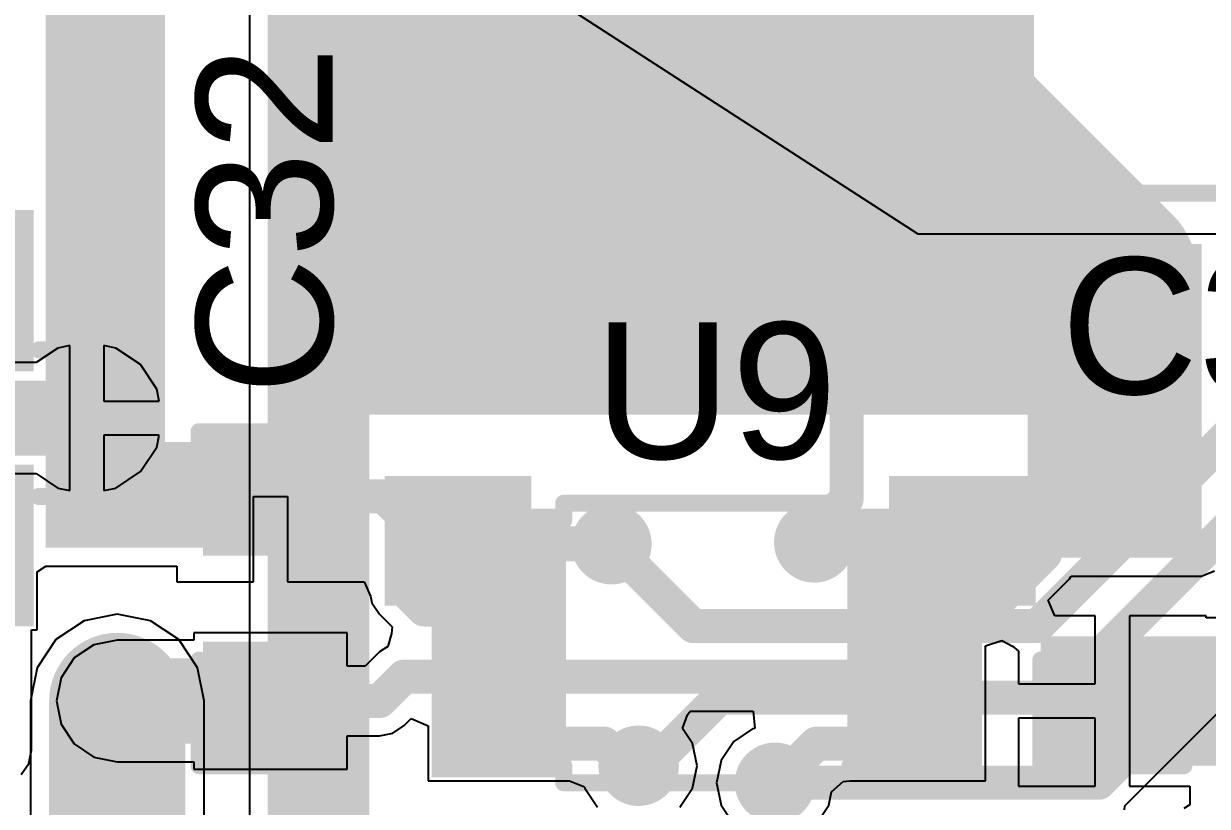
# Model space of a CAD drawing. Header units: millimetres. Extents: x -0.26 to 4.68, y -0.29 to 2.93.
# Drawn here: x 0.9864 to 1.3337, y 2.04 to 2.2696 of the extents above; entities that cross this region are included whole.
import ezdxf

# ---------------------------------------------------------------- set-up
doc = ezdxf.new("R2010")
doc.units = ezdxf.units.MM
doc.header["$MEASUREMENT"] = 0
for name, color, linetype in [('BottomLayer', 5, 'Continuous'), ('BottomPaste', 16, 'Continuous'), ('BottomSolder', 6, 'Continuous'), ('TopLayer', 1, 'Continuous'), ('TopOverlay', 2, 'Continuous'), ('TopPaste', 8, 'Continuous'), ('TopSolder', 216, 'Continuous'), ('ViaHoleLayer', 16, 'Continuous')]:
    doc.layers.add(name, color=color, linetype=linetype)
doc.styles.add('Arial', font='', dxfattribs={"height": 0.2})
doc.styles.get('Arial').set_extended_font_data('Arial')

# ---------------------------------------------------------------- blocks, each defined once
blk = doc.blocks.new('VSSOP_8_2_2_3_0_5__24')
at = {"layer": 'TopLayer'}
for points in [[(-0.04527555, 0.0354331), (-0.04527555, 0.0236221), (-0.07677165, 0.0236221), (-0.07677165, 0.0354331)], [(0.07677165, 0.0354331), (0.07677165, 0.0236221), (0.04527555, 0.0236221), (0.04527555, 0.0354331)], [(-0.04527555, 0.0157481), (-0.04527555, 0.003937099999999997), (-0.07677165, 0.003937100000000003), (-0.07677165, 0.0157481)], [(0.07677165, 0.0157481), (0.07677165, 0.003937099999999997), (0.04527555, 0.003937100000000003), (0.04527555, 0.0157481)], [(-0.04527555, -0.003937000000000003), (-0.04527555, -0.015748), (-0.07677165, -0.015748), (-0.07677165, -0.003936999999999997)], [(0.07677165, -0.003937000000000003), (0.07677165, -0.015748), (0.04527555, -0.015748), (0.04527555, -0.003936999999999997)], [(-0.04527555, -0.023622), (-0.04527555, -0.035433), (-0.07677165, -0.035433), (-0.07677165, -0.023622)], [(0.07677165, -0.023622), (0.07677165, -0.035433), (0.04527555, -0.035433), (0.04527555, -0.023622)]]:
    blk.add_hatch(color=1, dxfattribs=at).paths.add_polyline_path(points)
at = {"layer": 'TopPaste'}
for points in [[(-0.04527555, 0.0354331), (-0.04527555, 0.0236221), (-0.07677165, 0.0236221), (-0.07677165, 0.0354331)], [(0.07677165, 0.0354331), (0.07677165, 0.0236221), (0.04527555, 0.0236221), (0.04527555, 0.0354331)], [(-0.04527555, 0.0157481), (-0.04527555, 0.003937099999999997), (-0.07677165, 0.003937100000000003), (-0.07677165, 0.0157481)], [(0.07677165, 0.0157481), (0.07677165, 0.003937099999999997), (0.04527555, 0.003937100000000003), (0.04527555, 0.0157481)], [(-0.04527555, -0.003937000000000003), (-0.04527555, -0.015748), (-0.07677165, -0.015748), (-0.07677165, -0.003936999999999997)], [(0.07677165, -0.003937000000000003), (0.07677165, -0.015748), (0.04527555, -0.015748), (0.04527555, -0.003936999999999997)], [(-0.04527555, -0.023622), (-0.04527555, -0.035433), (-0.07677165, -0.035433), (-0.07677165, -0.023622)], [(0.07677165, -0.023622), (0.07677165, -0.035433), (0.04527555, -0.035433), (0.04527555, -0.023622)]]:
    blk.add_hatch(color=8, dxfattribs=at).paths.add_polyline_path(points)
at = {"layer": 'TopSolder'}
for points in [[(-0.04127555, 0.0394331), (-0.04127555, 0.0196221), (-0.08077165, 0.0196221), (-0.08077165, 0.0394331)], [(0.08077165, 0.0394331), (0.08077165, 0.0196221), (0.04127555, 0.0196221), (0.04127555, 0.0394331)], [(-0.04127555, 0.0197481), (-0.04127555, -6.290000000000291e-05), (-0.08077165, -6.289999999999708e-05), (-0.08077165, 0.0197481)], [(0.08077165, 0.0197481), (0.08077165, -6.290000000000291e-05), (0.04127555, -6.289999999999708e-05), (0.04127555, 0.0197481)], [(-0.04127555, 6.299999999999709e-05), (-0.04127555, -0.019748), (-0.08077165, -0.019748), (-0.08077165, 6.300000000000291e-05)], [(0.08077165, 6.299999999999709e-05), (0.08077165, -0.019748), (0.04127555, -0.019748), (0.04127555, 6.300000000000291e-05)], [(-0.04127555, -0.019622), (-0.04127555, -0.039433), (-0.08077165, -0.039433), (-0.08077165, -0.019622)], [(0.08077165, -0.019622), (0.08077165, -0.039433), (0.04127555, -0.039433), (0.04127555, -0.019622)]]:
    blk.add_hatch(color=216, dxfattribs=at).paths.add_polyline_path(points)
at = {"layer": 'TopOverlay', "const_width": 0.005}
for points in [[(-0.042, 0.036), (-0.042, 0.041)], [(-0.042, 0.041), (0.042, 0.041)], [(0.042, 0.036), (0.042, 0.041)], [(-0.088, 0.025), (-0.088, 0.035)], [(-0.088, 0.035), (-0.083, 0.03)], [(-0.088, 0.025), (-0.083, 0.03)], [(-0.042, -0.0409999), (-0.042, -0.0359999)], [(0.042, -0.0409999), (0.042, -0.0359999)], [(-0.042, -0.0409999), (0.042, -0.0409999)]]:
    blk.add_lwpolyline(points, dxfattribs=at)
at = {"layer": 'TopOverlay', "const_width": 0.0025}
for points in [[(-0.04325, 0.041, 1), (-0.04075, 0.041, 1)], [(-0.04325, 0.041, 1), (-0.04075, 0.041, 1)], [(0.04075, 0.041, 1), (0.04325, 0.041, 1)], [(0.04075, 0.041, 1), (0.04325, 0.041, 1)], [(-0.04325, 0.036, 1), (-0.04075, 0.036, 1)], [(0.04075, 0.036, 1), (0.04325, 0.036, 1)], [(-0.08925, 0.035, 1), (-0.08675, 0.035, 1)], [(-0.08925, 0.035, 1), (-0.08675, 0.035, 1)], [(-0.08425, 0.03, 1), (-0.08175, 0.03, 1)], [(-0.08425, 0.03, 1), (-0.08175, 0.03, 1)], [(-0.08925, 0.025, 1), (-0.08675, 0.025, 1)], [(-0.08925, 0.025, 1), (-0.08675, 0.025, 1)], [(-0.04325, -0.0359999, 1), (-0.04075, -0.0359999, 1)], [(0.04075, -0.0359999, 1), (0.04325, -0.0359999, 1)], [(-0.04325, -0.0409999, 1), (-0.04075, -0.0409999, 1)], [(-0.04325, -0.0409999, 1), (-0.04075, -0.0409999, 1)], [(0.04075, -0.0409999, 1), (0.04325, -0.0409999, 1)], [(0.04075, -0.0409999, 1), (0.04325, -0.0409999, 1)]]:
    blk.add_lwpolyline(points, format="xyb", close=True, dxfattribs=at)
blk = doc.blocks.new('R___0603_B_44')
at = {"layer": 'BottomLayer'}
for points in [[(-0.045, -0.0175), (-0.045, 0.0175), (-0.015, 0.0175), (-0.015, -0.0175)], [(0.015, -0.0175), (0.015, 0.0175), (0.045, 0.0175), (0.045, -0.0175)]]:
    blk.add_hatch(color=5, dxfattribs=at).paths.add_polyline_path(points)
at = {"layer": 'BottomPaste'}
for points in [[(-0.045, -0.0175), (-0.045, 0.0175), (-0.015, 0.0175), (-0.015, -0.0175)], [(0.015, -0.0175), (0.015, 0.0175), (0.045, 0.0175), (0.045, -0.0175)]]:
    blk.add_hatch(color=16, dxfattribs=at).paths.add_polyline_path(points)
at = {"layer": 'BottomSolder'}
for points in [[(-0.049, -0.0215), (-0.049, 0.0215), (-0.011, 0.0215), (-0.011, -0.0215)], [(0.011, -0.0215), (0.011, 0.0215), (0.049, 0.0215), (0.049, -0.0215)]]:
    blk.add_hatch(color=6, dxfattribs=at).paths.add_polyline_path(points)
blk = doc.blocks.new('R___0603_B_45')
at = {"layer": 'BottomLayer'}
for points in [[(-0.045, -0.0175), (-0.045, 0.0175), (-0.015, 0.0175), (-0.015, -0.0175)], [(0.015, -0.0175), (0.015, 0.0175), (0.045, 0.0175), (0.045, -0.0175)]]:
    blk.add_hatch(color=5, dxfattribs=at).paths.add_polyline_path(points)
at = {"layer": 'BottomPaste'}
for points in [[(-0.045, -0.0175), (-0.045, 0.0175), (-0.015, 0.0175), (-0.015, -0.0175)], [(0.015, -0.0175), (0.015, 0.0175), (0.045, 0.0175), (0.045, -0.0175)]]:
    blk.add_hatch(color=16, dxfattribs=at).paths.add_polyline_path(points)
at = {"layer": 'BottomSolder'}
for points in [[(-0.049, -0.0215), (-0.049, 0.0215), (-0.011, 0.0215), (-0.011, -0.0215)], [(0.011, -0.0215), (0.011, 0.0215), (0.049, 0.0215), (0.049, -0.0215)]]:
    blk.add_hatch(color=6, dxfattribs=at).paths.add_polyline_path(points)
blk = doc.blocks.new('SSL0804T_220M_N_100')
at = {"layer": 'TopOverlay', "const_width": 0.005}
for points in [[(0.0650001, 0.1850394), (-0.065, 0.1850394)], [(0.2468363, 0.0674674), (0.0650001, 0.1850394)]]:
    blk.add_lwpolyline(points, dxfattribs=at)
at = {"layer": 'TopOverlay', "const_width": 0.0025}
blk.add_lwpolyline([(0.0637501, 0.1850394, 1), (0.0662501, 0.1850394, 1)], format="xyb", close=True, dxfattribs=at)
blk.add_lwpolyline([(0.0637501, 0.1850394, 1), (0.0662501, 0.1850394, 1)], format="xyb", close=True, dxfattribs=at)
blk = doc.blocks.new('SOT_323_5_135')
at = {"layer": 'TopLayer'}
for points in [[(-0.05708665, 0.03248035), (-0.01771655, 0.03248035), (-0.01771655, 0.01870085), (-0.05708665, 0.01870085)], [(0.01771655, 0.03248035), (0.05708665, 0.03248035), (0.05708665, 0.01870085), (0.01771655, 0.01870085)], [(-0.05708665, 0.00688975), (-0.01771655, 0.00688975), (-0.01771655, -0.00688975), (-0.05708665, -0.00688975)], [(-0.05708665, -0.01870075), (-0.01771655, -0.01870075), (-0.01771655, -0.03248025), (-0.05708665, -0.03248025)], [(0.01771655, -0.01870075), (0.05708665, -0.01870075), (0.05708665, -0.03248025), (0.01771655, -0.03248025)]]:
    blk.add_hatch(color=1, dxfattribs=at).paths.add_polyline_path(points)
at = {"layer": 'TopPaste'}
for points in [[(-0.05708665, 0.03248035), (-0.01771655, 0.03248035), (-0.01771655, 0.01870085), (-0.05708665, 0.01870085)], [(0.01771655, 0.03248035), (0.05708665, 0.03248035), (0.05708665, 0.01870085), (0.01771655, 0.01870085)], [(-0.05708665, 0.00688975), (-0.01771655, 0.00688975), (-0.01771655, -0.00688975), (-0.05708665, -0.00688975)], [(-0.05708665, -0.01870075), (-0.01771655, -0.01870075), (-0.01771655, -0.03248025), (-0.05708665, -0.03248025)], [(0.01771655, -0.01870075), (0.05708665, -0.01870075), (0.05708665, -0.03248025), (0.01771655, -0.03248025)]]:
    blk.add_hatch(color=8, dxfattribs=at).paths.add_polyline_path(points)
at = {"layer": 'TopSolder'}
for points in [[(-0.06108665, 0.03648035), (-0.01371655, 0.03648035), (-0.01371655, 0.01470085), (-0.06108665, 0.01470085)], [(0.01371655, 0.03648035), (0.06108665, 0.03648035), (0.06108665, 0.01470085), (0.01371655, 0.01470085)], [(-0.06108665, 0.01088975), (-0.01371655, 0.01088975), (-0.01371655, -0.01088975), (-0.06108665, -0.01088975)], [(-0.06108665, -0.01470075), (-0.01371655, -0.01470075), (-0.01371655, -0.03648025), (-0.06108665, -0.03648025)], [(0.01371655, -0.01470075), (0.06108665, -0.01470075), (0.06108665, -0.03648025), (0.01371655, -0.03648025)]]:
    blk.add_hatch(color=216, dxfattribs=at).paths.add_polyline_path(points)
at = {"layer": 'TopOverlay', "const_width": 0.005}
for points in [[(-0.023, 0.044), (-0.023, 0.038)], [(-0.023, 0.044), (0.02, 0.044)], [(0.02, 0.044), (0.02, 0.038)], [(-0.068, 0.031), (-0.063, 0.026)], [(-0.068, 0.031), (-0.068, 0.021)], [(-0.063, 0.026), (-0.068, 0.021)], [(-0.023, -0.0379999), (-0.023, -0.0439999)], [(0.02, -0.0379999), (0.02, -0.0439999)], [(-0.023, -0.0439999), (0.02, -0.0439999)]]:
    blk.add_lwpolyline(points, dxfattribs=at)
at = {"layer": 'TopOverlay', "const_width": 0.0025}
for points in [[(-0.02425, 0.044, 1), (-0.02175, 0.044, 1)], [(-0.02425, 0.044, 1), (-0.02175, 0.044, 1)], [(0.01875, 0.044, 1), (0.02125, 0.044, 1)], [(0.01875, 0.044, 1), (0.02125, 0.044, 1)], [(-0.02425, 0.038, 1), (-0.02175, 0.038, 1)], [(0.01875, 0.038, 1), (0.02125, 0.038, 1)], [(-0.06925, 0.031, 1), (-0.06675, 0.031, 1)], [(-0.06925, 0.031, 1), (-0.06675, 0.031, 1)], [(-0.06425, 0.026, 1), (-0.06175, 0.026, 1)], [(-0.06425, 0.026, 1), (-0.06175, 0.026, 1)], [(-0.06925, 0.021, 1), (-0.06675, 0.021, 1)], [(-0.06925, 0.021, 1), (-0.06675, 0.021, 1)], [(-0.02425, -0.0379999, 1), (-0.02175, -0.0379999, 1)], [(0.01875, -0.0379999, 1), (0.02125, -0.0379999, 1)], [(-0.02425, -0.0439999, 1), (-0.02175, -0.0439999, 1)], [(-0.02425, -0.0439999, 1), (-0.02175, -0.0439999, 1)], [(0.01875, -0.0439999, 1), (0.02125, -0.0439999, 1)], [(0.01875, -0.0439999, 1), (0.02125, -0.0439999, 1)]]:
    blk.add_lwpolyline(points, format="xyb", close=True, dxfattribs=at)
blk = doc.blocks.new('C___0603_168')
at = {"layer": 'TopLayer'}
for points in [[(-0.015, 0.0175), (-0.015, -0.0175), (-0.045, -0.0175), (-0.045, 0.0175)], [(0.045, 0.0175), (0.045, -0.0175), (0.015, -0.0175), (0.015, 0.0175)]]:
    blk.add_hatch(color=1, dxfattribs=at).paths.add_polyline_path(points)
at = {"layer": 'TopPaste'}
for points in [[(-0.015, 0.0175), (-0.015, -0.0175), (-0.045, -0.0175), (-0.045, 0.0175)], [(0.045, 0.0175), (0.045, -0.0175), (0.015, -0.0175), (0.015, 0.0175)]]:
    blk.add_hatch(color=8, dxfattribs=at).paths.add_polyline_path(points)
at = {"layer": 'TopSolder'}
for points in [[(-0.0126378, 0.0198622), (-0.0126378, -0.0198622), (-0.0473622, -0.0198622), (-0.0473622, 0.0198622)], [(0.0473622, 0.0198622), (0.0473622, -0.0198622), (0.0126378, -0.0198622), (0.0126378, 0.0198622)]]:
    blk.add_hatch(color=216, dxfattribs=at).paths.add_polyline_path(points)
at = {"layer": 'TopOverlay', "const_width": 0.005}
for points in [[(-0.049, -0.021), (-0.049, 0.021)], [(-0.018, 0.021), (-0.049, 0.021)], [(0.049, 0.021), (0.018, 0.021)], [(0.049, -0.021), (0.049, 0.021)], [(-0.018, -0.021), (-0.049, -0.021)], [(0.049, -0.021), (0.018, -0.021)]]:
    blk.add_lwpolyline(points, dxfattribs=at)
at = {"layer": 'TopOverlay', "const_width": 0.0025}
for points in [[(-0.05025, 0.021, 1), (-0.04775, 0.021, 1)], [(-0.05025, 0.021, 1), (-0.04775, 0.021, 1)], [(-0.01925, 0.021, 1), (-0.01675, 0.021, 1)], [(0.01675, 0.021, 1), (0.01925, 0.021, 1)], [(0.04775, 0.021, 1), (0.05025, 0.021, 1)], [(0.04775, 0.021, 1), (0.05025, 0.021, 1)], [(-0.05025, -0.021, 1), (-0.04775, -0.021, 1)], [(-0.05025, -0.021, 1), (-0.04775, -0.021, 1)], [(-0.01925, -0.021, 1), (-0.01675, -0.021, 1)], [(0.01675, -0.021, 1), (0.01925, -0.021, 1)], [(0.04775, -0.021, 1), (0.05025, -0.021, 1)], [(0.04775, -0.021, 1), (0.05025, -0.021, 1)]]:
    blk.add_lwpolyline(points, format="xyb", close=True, dxfattribs=at)
blk = doc.blocks.new('C___0603_169')
at = {"layer": 'TopLayer'}
for points in [[(-0.015, 0.0175), (-0.015, -0.0175), (-0.045, -0.0175), (-0.045, 0.0175)], [(0.045, 0.0175), (0.045, -0.0175), (0.015, -0.0175), (0.015, 0.0175)]]:
    blk.add_hatch(color=1, dxfattribs=at).paths.add_polyline_path(points)
at = {"layer": 'TopPaste'}
for points in [[(-0.015, 0.0175), (-0.015, -0.0175), (-0.045, -0.0175), (-0.045, 0.0175)], [(0.045, 0.0175), (0.045, -0.0175), (0.015, -0.0175), (0.015, 0.0175)]]:
    blk.add_hatch(color=8, dxfattribs=at).paths.add_polyline_path(points)
at = {"layer": 'TopSolder'}
for points in [[(-0.0126378, 0.0198622), (-0.0126378, -0.0198622), (-0.0473622, -0.0198622), (-0.0473622, 0.0198622)], [(0.0473622, 0.0198622), (0.0473622, -0.0198622), (0.0126378, -0.0198622), (0.0126378, 0.0198622)]]:
    blk.add_hatch(color=216, dxfattribs=at).paths.add_polyline_path(points)
at = {"layer": 'TopOverlay', "const_width": 0.005}
for points in [[(-0.049, 0.021), (-0.049, -0.021)], [(-0.049, 0.021), (-0.018, 0.021)], [(0.018, 0.021), (0.049, 0.021)], [(0.049, 0.021), (0.049, -0.021)], [(-0.049, -0.021), (-0.018, -0.021)], [(0.018, -0.021), (0.049, -0.021)]]:
    blk.add_lwpolyline(points, dxfattribs=at)
at = {"layer": 'TopOverlay', "const_width": 0.0025}
for points in [[(-0.05025, 0.021, 1), (-0.04775, 0.021, 1)], [(-0.05025, 0.021, 1), (-0.04775, 0.021, 1)], [(-0.01925, 0.021, 1), (-0.01675, 0.021, 1)], [(0.01675, 0.021, 1), (0.01925, 0.021, 1)], [(0.04775, 0.021, 1), (0.05025, 0.021, 1)], [(0.04775, 0.021, 1), (0.05025, 0.021, 1)], [(-0.05025, -0.021, 1), (-0.04775, -0.021, 1)], [(-0.05025, -0.021, 1), (-0.04775, -0.021, 1)], [(-0.01925, -0.021, 1), (-0.01675, -0.021, 1)], [(0.01675, -0.021, 1), (0.01925, -0.021, 1)], [(0.04775, -0.021, 1), (0.05025, -0.021, 1)], [(0.04775, -0.021, 1), (0.05025, -0.021, 1)]]:
    blk.add_lwpolyline(points, format="xyb", close=True, dxfattribs=at)

msp = doc.modelspace()

# ---------------------------------------------------------------- hatches: boundary and pattern name
at = {"layer": 'BottomLayer'}
for points in [[(1.058, 2.008), (1.0878226, 2.008), (1.0878226, 2.6339486), (1.058, 2.6339486)], [(1.0628226, 2.1669486), (1.1438226, 2.1669486), (1.1438226, 2.6339486), (1.0628226, 2.6339486)], [(1.0628226, 2.1549486), (1.2828226, 2.1549486), (1.2828226, 2.362), (1.0628226, 2.362)]]:
    msp.add_hatch(color=5, dxfattribs=at).paths.add_polyline_path(points)
h = msp.add_hatch(color=5, dxfattribs=at)
edge = h.paths.add_edge_path()
edge.add_arc((1.2628226, 2.2389486), 0.011811, 0, 360)
h = msp.add_hatch(color=5, dxfattribs=at)
edge = h.paths.add_edge_path()
edge.add_arc((1.0728226, 2.1979486), 0.011811, 0, 360)
h = msp.add_hatch(color=5, dxfattribs=at)
edge = h.paths.add_edge_path()
edge.add_arc((1.1466226, 2.1979486), 0.011811, 0, 360)
h = msp.add_hatch(color=5, dxfattribs=at)
edge = h.paths.add_edge_path()
edge.add_arc((1.1712226, 2.1979486), 0.011811, 0, 360)
h = msp.add_hatch(color=5, dxfattribs=at)
edge = h.paths.add_edge_path()
edge.add_arc((1.1958226, 2.1979486), 0.011811, 0, 360)
h = msp.add_hatch(color=5, dxfattribs=at)
edge = h.paths.add_edge_path()
edge.add_arc((1.0738226, 2.1709486), 0.011811, 0, 360)
h = msp.add_hatch(color=5, dxfattribs=at)
edge = h.paths.add_edge_path()
edge.add_arc((1.1476226, 2.1709486), 0.011811, 0, 360)
h = msp.add_hatch(color=5, dxfattribs=at)
edge = h.paths.add_edge_path()
edge.add_arc((1.1722226, 2.1709486), 0.011811, 0, 360)
h = msp.add_hatch(color=5, dxfattribs=at)
edge = h.paths.add_edge_path()
edge.add_arc((1.1968226, 2.1709486), 0.011811, 0, 360)
h = msp.add_hatch(color=5, dxfattribs=at)
edge = h.paths.add_edge_path()
edge.add_arc((1.0048777, 2.1539486), 0.011811, 0, 360)
h = msp.add_hatch(color=5, dxfattribs=at)
edge = h.paths.add_edge_path()
edge.add_arc((1.2183502, 2.1174762), 0.011811, 0, 360)
h = msp.add_hatch(color=5, dxfattribs=at)
edge = h.paths.add_edge_path()
edge.add_arc((1.1588226, 2.1169486), 0.011811, 0, 360)
h = msp.add_hatch(color=5, dxfattribs=at)
edge = h.paths.add_edge_path()
edge.add_arc((1.0138226, 2.0709486), 0.011811, 0, 360)
h = msp.add_hatch(color=5, dxfattribs=at)
edge = h.paths.add_edge_path()
edge.add_arc((1.1668226, 2.0519486), 0.011811, 0, 360)
h = msp.add_hatch(color=5, dxfattribs=at)
edge = h.paths.add_edge_path()
edge.add_arc((1.2068226, 2.0469486), 0.011811, 0, 360)
at = {"layer": 'BottomSolder'}
h = msp.add_hatch(color=6, dxfattribs=at)
edge = h.paths.add_edge_path()
edge.add_arc((1.2628226, 2.2389486), 0.0059055, 0, 360)
h = msp.add_hatch(color=6, dxfattribs=at)
edge = h.paths.add_edge_path()
edge.add_arc((1.0728226, 2.1979486), 0.0059055, 0, 360)
h = msp.add_hatch(color=6, dxfattribs=at)
edge = h.paths.add_edge_path()
edge.add_arc((1.1466226, 2.1979486), 0.0059055, 0, 360)
h = msp.add_hatch(color=6, dxfattribs=at)
edge = h.paths.add_edge_path()
edge.add_arc((1.1712226, 2.1979486), 0.0059055, 0, 360)
h = msp.add_hatch(color=6, dxfattribs=at)
edge = h.paths.add_edge_path()
edge.add_arc((1.1958226, 2.1979486), 0.0059055, 0, 360)
h = msp.add_hatch(color=6, dxfattribs=at)
edge = h.paths.add_edge_path()
edge.add_arc((1.0738226, 2.1709486), 0.0059055, 0, 360)
h = msp.add_hatch(color=6, dxfattribs=at)
edge = h.paths.add_edge_path()
edge.add_arc((1.1476226, 2.1709486), 0.0059055, 0, 360)
h = msp.add_hatch(color=6, dxfattribs=at)
edge = h.paths.add_edge_path()
edge.add_arc((1.1722226, 2.1709486), 0.0059055, 0, 360)
h = msp.add_hatch(color=6, dxfattribs=at)
edge = h.paths.add_edge_path()
edge.add_arc((1.1968226, 2.1709486), 0.0059055, 0, 360)
h = msp.add_hatch(color=6, dxfattribs=at)
edge = h.paths.add_edge_path()
edge.add_arc((1.0048777, 2.1539486), 0.0059055, 0, 360)
h = msp.add_hatch(color=6, dxfattribs=at)
edge = h.paths.add_edge_path()
edge.add_arc((1.1588226, 2.1169486), 0.0059055, 0, 360)
h = msp.add_hatch(color=6, dxfattribs=at)
edge = h.paths.add_edge_path()
edge.add_arc((1.2183502, 2.1174762), 0.0059055, 0, 360)
h = msp.add_hatch(color=6, dxfattribs=at)
edge = h.paths.add_edge_path()
edge.add_arc((1.0138226, 2.0709486), 0.0059055, 0, 360)
h = msp.add_hatch(color=6, dxfattribs=at)
edge = h.paths.add_edge_path()
edge.add_arc((1.1668226, 2.0519486), 0.0059055, 0, 360)
h = msp.add_hatch(color=6, dxfattribs=at)
edge = h.paths.add_edge_path()
edge.add_arc((1.2068226, 2.0469486), 0.0059055, 0, 360)
at = {"layer": 'TopLayer'}
for points in [[(0.9928226, 2.1159486), (1.0278226, 2.1159486), (1.0278226, 2.4069486), (0.9928226, 2.4069486)], [(1.058, 2.155), (1.211, 2.155), (1.211, 2.215), (1.058, 2.215)], [(1.281, 2.113), (1.332, 2.113), (1.332, 2.205), (1.281, 2.205)], [(0.9928226, 2.1159486), (1.0768226, 2.1159486), (1.0768226, 2.1469486), (0.9928226, 2.1469486)], [(1.3518226, 2.0899486), (1.2848226, 2.0899486), (1.2848226, 2.0519486), (1.3518226, 2.0519486)]]:
    msp.add_hatch(color=1, dxfattribs=at).paths.add_polyline_path(points)
h = msp.add_hatch(color=1, dxfattribs=at)
edge = h.paths.add_edge_path()
edge.add_arc((1.2628226, 2.2389486), 0.011811, 0, 360)
h = msp.add_hatch(color=1, dxfattribs=at)
edge = h.paths.add_edge_path()
edge.add_arc((1.0728226, 2.1979486), 0.011811, 0, 360)
h = msp.add_hatch(color=1, dxfattribs=at)
edge = h.paths.add_edge_path()
edge.add_arc((1.1466226, 2.1979486), 0.011811, 0, 360)
h = msp.add_hatch(color=1, dxfattribs=at)
edge = h.paths.add_edge_path()
edge.add_arc((1.1712226, 2.1979486), 0.011811, 0, 360)
h = msp.add_hatch(color=1, dxfattribs=at)
edge = h.paths.add_edge_path()
edge.add_arc((1.1958226, 2.1979486), 0.011811, 0, 360)
h = msp.add_hatch(color=1, dxfattribs=at)
edge = h.paths.add_edge_path()
edge.add_arc((1.0738226, 2.1709486), 0.011811, 0, 360)
h = msp.add_hatch(color=1, dxfattribs=at)
edge = h.paths.add_edge_path()
edge.add_arc((1.1476226, 2.1709486), 0.011811, 0, 360)
h = msp.add_hatch(color=1, dxfattribs=at)
edge = h.paths.add_edge_path()
edge.add_arc((1.1722226, 2.1709486), 0.011811, 0, 360)
h = msp.add_hatch(color=1, dxfattribs=at)
edge = h.paths.add_edge_path()
edge.add_arc((1.1968226, 2.1709486), 0.011811, 0, 360)
h = msp.add_hatch(color=1, dxfattribs=at)
edge = h.paths.add_edge_path()
edge.add_arc((1.0048777, 2.1539486), 0.011811, 0, 360)
h = msp.add_hatch(color=1, dxfattribs=at)
edge = h.paths.add_edge_path()
edge.add_arc((1.2183502, 2.1174762), 0.011811, 0, 360)
h = msp.add_hatch(color=1, dxfattribs=at)
edge = h.paths.add_edge_path()
edge.add_arc((1.1588226, 2.1169486), 0.011811, 0, 360)
h = msp.add_hatch(color=1, dxfattribs=at)
edge = h.paths.add_edge_path()
edge.add_arc((1.0138226, 2.0709486), 0.011811, 0, 360)
h = msp.add_hatch(color=1, dxfattribs=at)
edge = h.paths.add_edge_path()
edge.add_arc((1.1668226, 2.0519486), 0.011811, 0, 360)
h = msp.add_hatch(color=1, dxfattribs=at)
edge = h.paths.add_edge_path()
edge.add_arc((1.2068226, 2.0469486), 0.011811, 0, 360)
at = {"layer": 'TopSolder'}
h = msp.add_hatch(color=216, dxfattribs=at)
edge = h.paths.add_edge_path()
edge.add_arc((1.2628226, 2.2389486), 0.0059055, 0, 360)
h = msp.add_hatch(color=216, dxfattribs=at)
edge = h.paths.add_edge_path()
edge.add_arc((1.0728226, 2.1979486), 0.0059055, 0, 360)
h = msp.add_hatch(color=216, dxfattribs=at)
edge = h.paths.add_edge_path()
edge.add_arc((1.1466226, 2.1979486), 0.0059055, 0, 360)
h = msp.add_hatch(color=216, dxfattribs=at)
edge = h.paths.add_edge_path()
edge.add_arc((1.1712226, 2.1979486), 0.0059055, 0, 360)
h = msp.add_hatch(color=216, dxfattribs=at)
edge = h.paths.add_edge_path()
edge.add_arc((1.1958226, 2.1979486), 0.0059055, 0, 360)
h = msp.add_hatch(color=216, dxfattribs=at)
edge = h.paths.add_edge_path()
edge.add_arc((1.0738226, 2.1709486), 0.0059055, 0, 360)
h = msp.add_hatch(color=216, dxfattribs=at)
edge = h.paths.add_edge_path()
edge.add_arc((1.1476226, 2.1709486), 0.0059055, 0, 360)
h = msp.add_hatch(color=216, dxfattribs=at)
edge = h.paths.add_edge_path()
edge.add_arc((1.1722226, 2.1709486), 0.0059055, 0, 360)
h = msp.add_hatch(color=216, dxfattribs=at)
edge = h.paths.add_edge_path()
edge.add_arc((1.1968226, 2.1709486), 0.0059055, 0, 360)
h = msp.add_hatch(color=216, dxfattribs=at)
edge = h.paths.add_edge_path()
edge.add_arc((1.0048777, 2.1539486), 0.0059055, 0, 360)
h = msp.add_hatch(color=216, dxfattribs=at)
edge = h.paths.add_edge_path()
edge.add_arc((1.1588226, 2.1169486), 0.0059055, 0, 360)
h = msp.add_hatch(color=216, dxfattribs=at)
edge = h.paths.add_edge_path()
edge.add_arc((1.2183502, 2.1174762), 0.0059055, 0, 360)
h = msp.add_hatch(color=216, dxfattribs=at)
edge = h.paths.add_edge_path()
edge.add_arc((1.0138226, 2.0709486), 0.0059055, 0, 360)
h = msp.add_hatch(color=216, dxfattribs=at)
edge = h.paths.add_edge_path()
edge.add_arc((1.1668226, 2.0519486), 0.0059055, 0, 360)
h = msp.add_hatch(color=216, dxfattribs=at)
edge = h.paths.add_edge_path()
edge.add_arc((1.2068226, 2.0469486), 0.0059055, 0, 360)
at = {"layer": 'ViaHoleLayer'}
h = msp.add_hatch(color=16, dxfattribs=at)
edge = h.paths.add_edge_path()
edge.add_arc((1.2628226, 2.2389486), 0.0059055, 0, 360)
h = msp.add_hatch(color=16, dxfattribs=at)
edge = h.paths.add_edge_path()
edge.add_arc((1.0728226, 2.1979486), 0.0059055, 0, 360)
h = msp.add_hatch(color=16, dxfattribs=at)
edge = h.paths.add_edge_path()
edge.add_arc((1.1466226, 2.1979486), 0.0059055, 0, 360)
h = msp.add_hatch(color=16, dxfattribs=at)
edge = h.paths.add_edge_path()
edge.add_arc((1.1712226, 2.1979486), 0.0059055, 0, 360)
h = msp.add_hatch(color=16, dxfattribs=at)
edge = h.paths.add_edge_path()
edge.add_arc((1.1958226, 2.1979486), 0.0059055, 0, 360)
h = msp.add_hatch(color=16, dxfattribs=at)
edge = h.paths.add_edge_path()
edge.add_arc((1.0738226, 2.1709486), 0.0059055, 0, 360)
h = msp.add_hatch(color=16, dxfattribs=at)
edge = h.paths.add_edge_path()
edge.add_arc((1.1476226, 2.1709486), 0.0059055, 0, 360)
h = msp.add_hatch(color=16, dxfattribs=at)
edge = h.paths.add_edge_path()
edge.add_arc((1.1722226, 2.1709486), 0.0059055, 0, 360)
h = msp.add_hatch(color=16, dxfattribs=at)
edge = h.paths.add_edge_path()
edge.add_arc((1.1968226, 2.1709486), 0.0059055, 0, 360)
h = msp.add_hatch(color=16, dxfattribs=at)
edge = h.paths.add_edge_path()
edge.add_arc((1.0048777, 2.1539486), 0.0059055, 0, 360)
h = msp.add_hatch(color=16, dxfattribs=at)
edge = h.paths.add_edge_path()
edge.add_arc((1.1588226, 2.1169486), 0.0059055, 0, 360)
h = msp.add_hatch(color=16, dxfattribs=at)
edge = h.paths.add_edge_path()
edge.add_arc((1.2183502, 2.1174762), 0.0059055, 0, 360)
h = msp.add_hatch(color=16, dxfattribs=at)
edge = h.paths.add_edge_path()
edge.add_arc((1.0138226, 2.0709486), 0.0059055, 0, 360)
h = msp.add_hatch(color=16, dxfattribs=at)
edge = h.paths.add_edge_path()
edge.add_arc((1.1668226, 2.0519486), 0.0059055, 0, 360)
h = msp.add_hatch(color=16, dxfattribs=at)
edge = h.paths.add_edge_path()
edge.add_arc((1.2068226, 2.0469486), 0.0059055, 0, 360)

# ---------------------------------------------------------------- linework, layer by layer
at = {"layer": 'BottomLayer'}
for p, q in [((1.046, 2.3391078), (1.2487705, 2.208)), ((1.052588, 2.3348481), (1.052588, 2.0135311)), ((1.3094719, 2.0401787), (1.5490459, 2.2797527)), ((1.2487705, 2.208), (1.3858314, 2.208)), ((0.9963675, 2.1744941), (0.9900337, 2.1702621)), ((0.9998777, 2.1751923), (0.9963675, 2.1744941)), ((0.9998777, 2.1539486), (0.9998777, 2.1751923)), ((1.0133879, 2.1744941), (1.0098777, 2.1751923)), ((1.0098777, 2.1751923), (1.0098777, 2.1589486)), ((1.0206026, 2.1696735), (1.0133879, 2.1744941)), ((0.9900337, 2.1702621), (0.9676666, 2.1702621)), ((1.0254232, 2.1624588), (1.0206026, 2.1696735)), ((1.0261214, 2.1589486), (1.0254232, 2.1624588)), ((1.0098777, 2.1589486), (1.0261214, 2.1589486)), ((0.9998777, 2.1327049), (0.9998777, 2.1539486)), ((1.0261214, 2.1489486), (1.0098777, 2.1489486)), ((1.0098777, 2.1489486), (1.0098777, 2.1327049)), ((1.0254232, 2.1454384), (1.0261214, 2.1489486)), ((1.0206026, 2.1382237), (1.0254232, 2.1454384)), ((0.9676666, 2.1376351), (0.9900337, 2.1376351)), ((0.9900337, 2.1376351), (0.9963675, 2.1334031)), ((1.0133879, 2.1334031), (1.0206026, 2.1382237)), ((0.9963675, 2.1334031), (0.9998777, 2.1327049)), ((1.0098777, 2.1327049), (1.0133879, 2.1334031)), ((1.0040676, 2.0944976), (0.9957981, 2.0889721)), ((1.0138221, 2.0964379), (1.0040676, 2.0944976)), ((1.0235766, 2.0944976), (1.0138221, 2.0964379)), ((1.0318461, 2.0889721), (1.0235766, 2.0944976)), ((0.9957981, 2.0889721), (0.9902726, 2.0807026)), ((1.0373716, 2.0807026), (1.0318461, 2.0889721)), ((0.9902726, 2.0807026), (0.9883323, 2.0709481)), ((1.0393119, 2.0709481), (1.0373716, 2.0807026)), ((0.9883323, 2.0709481), (0.9883323, 2.0091779)), ((1.0393119, 2.0197361), (1.0393119, 2.0709481)), ((1.3094322, 2.0390409), (1.3094719, 2.0401787))]:
    msp.add_line(p, q, dxfattribs=at)
for points, const_width in [([(1.2628226, 2.2389486), (1.2628226, 2.3249486)], 0.04), ([(1.2898226, 2.0719486), (1.5268226, 2.3089486)], 0.01), ([(1.3018226, 2.0469486), (1.5448226, 2.2899486)], 0.01), ([(1.2628226, 2.1779486), (1.2628226, 2.2389486)], 0.04), ([(0.9528226, 2.1539486), (1.0048777, 2.1539486)], 0.022), ([(1.2838226, 2.0929486), (1.3528226, 2.1619486)], 0.01), ([(1.1138226, 2.1179486), (1.1148226, 2.1169486)], 0.01), ([(1.2183502, 2.1174762), (1.2613502, 2.1174762)], 0.01), ([(1.2613502, 2.1174762), (1.2618226, 2.1179486)], 0.01), ([(1.1148226, 2.1169486), (1.1588226, 2.1169486)], 0.01), ([(1.1588226, 2.1169486), (1.1828226, 2.0929486)], 0.01), ([(1.1828226, 2.0929486), (1.2838226, 2.0929486)], 0.01), ([(1.0138221, 2.0091779), (1.0138221, 2.0709481)], 0.04), ([(1.0138221, 2.0709481), (1.0138226, 2.0709486)], 0.022), ([(1.1705087, 2.0519486), (1.1905087, 2.0719486)], 0.01), ([(1.1905087, 2.0719486), (1.2898226, 2.0719486)], 0.01), ([(1.1668226, 2.0519486), (1.1705087, 2.0519486)], 0.01), ([(1.2068226, 2.0469486), (1.3018226, 2.0469486)], 0.01)]:
    msp.add_lwpolyline(points, dxfattribs=dict(at, const_width=const_width))
for points, const_width in [([(1.2528226, 2.2389486, 1), (1.2728226, 2.2389486, 1)], 0.02), ([(1.2528226, 2.2389486, 1), (1.2728226, 2.2389486, 1)], 0.02), ([(1.2528226, 2.1779486, 1), (1.2728226, 2.1779486, 1)], 0.02), ([(0.9993777, 2.1539486, 1), (1.0103777, 2.1539486, 1)], 0.011), ([(1.1113226, 2.1179486, 1), (1.1163226, 2.1179486, 1)], 0.005), ([(1.2158502, 2.1174762, 1), (1.2208502, 2.1174762, 1)], 0.005), ([(1.2588502, 2.1174762, 1), (1.2638502, 2.1174762, 1)], 0.005), ([(1.2588502, 2.1174762, 1), (1.2638502, 2.1174762, 1)], 0.005), ([(1.2593226, 2.1179486, 1), (1.2643226, 2.1179486, 1)], 0.005), ([(1.1123226, 2.1169486, 1), (1.1173226, 2.1169486, 1)], 0.005), ([(1.1123226, 2.1169486, 1), (1.1173226, 2.1169486, 1)], 0.005), ([(1.1563226, 2.1169486, 1), (1.1613226, 2.1169486, 1)], 0.005), ([(1.1563226, 2.1169486, 1), (1.1613226, 2.1169486, 1)], 0.005), ([(1.1803226, 2.0929486, 1), (1.1853226, 2.0929486, 1)], 0.005), ([(1.1803226, 2.0929486, 1), (1.1853226, 2.0929486, 1)], 0.005), ([(1.2813226, 2.0929486, 1), (1.2863226, 2.0929486, 1)], 0.005), ([(1.2813226, 2.0929486, 1), (1.2863226, 2.0929486, 1)], 0.005), ([(1.0038221, 2.0709481, 1), (1.0238221, 2.0709481, 1)], 0.02), ([(1.0083221, 2.0709481, 1), (1.0193221, 2.0709481, 1)], 0.011), ([(1.0083226, 2.0709486, 1), (1.0193226, 2.0709486, 1)], 0.011), ([(1.1880087, 2.0719486, 1), (1.1930087, 2.0719486, 1)], 0.005), ([(1.1880087, 2.0719486, 1), (1.1930087, 2.0719486, 1)], 0.005), ([(1.2873226, 2.0719486, 1), (1.2923226, 2.0719486, 1)], 0.005), ([(1.2873226, 2.0719486, 1), (1.2923226, 2.0719486, 1)], 0.005), ([(1.1643226, 2.0519486, 1), (1.1693226, 2.0519486, 1)], 0.005), ([(1.1680087, 2.0519486, 1), (1.1730087, 2.0519486, 1)], 0.005), ([(1.1680087, 2.0519486, 1), (1.1730087, 2.0519486, 1)], 0.005), ([(1.2043226, 2.0469486, 1), (1.2093226, 2.0469486, 1)], 0.005), ([(1.2993226, 2.0469486, 1), (1.3043226, 2.0469486, 1)], 0.005), ([(1.2993226, 2.0469486, 1), (1.3043226, 2.0469486, 1)], 0.005)]:
    msp.add_lwpolyline(points, format="xyb", close=True, dxfattribs=dict(at, const_width=const_width))
at = {"layer": 'TopLayer'}
for p, q in [((1.046, 2.3391078), (1.2487705, 2.208)), ((1.2487705, 2.208), (1.3858314, 2.208)), ((1.0538226, 2.1059486), (1.0538226, 2.1309486)), ((1.0538226, 2.1309486), (1.0638226, 2.1309486)), ((1.0638226, 2.1309486), (1.0638226, 2.1059486)), ((0.9903028, 2.1088528), (0.9928227, 2.1105366)), ((0.9903028, 2.091862), (0.9903028, 2.1088528)), ((0.9928227, 2.1105366), (1.0313226, 2.1105366)), ((1.0313226, 2.1105366), (1.0313226, 2.1059486)), ((1.332, 2.107588), (1.3358269, 2.1091731)), ((1.0313226, 2.1059486), (1.0538226, 2.1059486)), ((1.0638226, 2.1059486), (1.0863225, 2.1059486)), ((1.0863225, 2.1059486), (1.0881691, 2.1017134)), ((1.2870033, 2.100568), (1.2932096, 2.1067743)), ((1.2932096, 2.1067743), (1.2937533, 2.107588)), ((1.2937533, 2.107588), (1.332, 2.107588)), ((1.0881691, 2.1017134), (1.0885602, 2.0997473)), ((1.0885602, 2.0997473), (1.0907704, 2.0964395)), ((1.2889168, 2.0959486), (1.2870033, 2.100568)), ((1.0907704, 2.0964395), (1.0945018, 2.0927081)), ((1.3008226, 2.0959486), (1.2889168, 2.0959486)), ((1.3008226, 2.0759486), (1.3008226, 2.0959486)), ((1.3333226, 2.0959486), (1.3108226, 2.0959486)), ((1.3108226, 2.0959486), (1.3108226, 2.0709486)), ((1.3333226, 2.0953606), (1.3333226, 2.0959486)), ((1.3518226, 2.0953606), (1.3333226, 2.0953606)), ((0.988609, 2.0565391), (0.988609, 2.091862)), ((0.988609, 2.091862), (0.9903028, 2.091862)), ((1.0813226, 2.0909486), (1.0363226, 2.0909486)), ((1.0363226, 2.0909486), (1.0363226, 2.0887914)), ((1.0813226, 2.0811445), (1.0813226, 2.0909486)), ((1.0945018, 2.0927081), (1.0943379, 2.0907029)), ((1.0138226, 2.0887914), (1.0069945, 2.0874332)), ((1.0363226, 2.0887914), (1.0138226, 2.0887914)), ((1.0943379, 2.0907029), (1.0932578, 2.0869777)), ((1.2685942, 2.0871017), (1.2733472, 2.0886444)), ((1.2733472, 2.0886444), (1.2764938, 2.087012)), ((1.0069945, 2.0874332), (1.0012058, 2.0835654)), ((1.0907705, 2.0853157), (1.0865993, 2.0811445)), ((1.0932578, 2.0869777), (1.0907705, 2.0853157)), ((1.2685942, 2.0475156), (1.2685942, 2.0871017)), ((1.2764938, 2.087012), (1.2783226, 2.0855908)), ((1.2783226, 2.0855908), (1.2783226, 2.0759486)), ((1.0012058, 2.0835654), (0.997338, 2.0777767)), ((1.0865993, 2.0811445), (1.0813226, 2.0811445)), ((0.997338, 2.0777767), (0.9959798, 2.0709486)), ((1.2783226, 2.0759486), (1.3008226, 2.0759486)), ((0.9959798, 2.0709486), (0.997338, 2.0641205)), ((1.3108226, 2.0709486), (1.3108226, 2.0459486)), ((1.1797167, 2.0629102), (1.1811465, 2.0669013)), ((1.1811465, 2.0669013), (1.1819315, 2.0679102)), ((1.1819315, 2.0679102), (1.2004042, 2.0679102)), ((1.2004042, 2.0679102), (1.2008967, 2.0629102)), ((0.997338, 2.0641205), (1.0012058, 2.0583318)), ((1.0947244, 2.0615288), (1.0980322, 2.063739)), ((1.0980322, 2.063739), (1.100051, 2.0657578)), ((1.100051, 2.0657578), (1.105051, 2.0636867)), ((1.105051, 2.0636867), (1.105051, 2.0475156)), ((1.3008226, 2.0659486), (1.2783226, 2.0659486)), ((1.2783226, 2.0659486), (1.2783226, 2.0459486)), ((1.3008226, 2.0459486), (1.3008226, 2.0659486)), ((1.0813226, 2.0509486), (1.0813226, 2.0607527)), ((1.0813226, 2.0607527), (1.0908226, 2.0607527)), ((1.0908226, 2.0607527), (1.0947244, 2.0615288)), ((1.1826582, 2.0585079), (1.1797167, 2.0629102)), ((1.2002633, 2.0627842), (1.1947026, 2.0590686)), ((1.2008967, 2.0629102), (1.2002633, 2.0627842)), ((0.9878329, 2.0526373), (0.988609, 2.0565391)), ((1.0012058, 2.0583318), (1.0069945, 2.054464)), ((1.1839629, 2.0519486), (1.1826582, 2.0585079)), ((1.1947026, 2.0590686), (1.190987, 2.0535079)), ((1.0069945, 2.054464), (1.0138226, 2.0531058)), ((1.0138226, 2.0531058), (1.0363226, 2.0531058)), ((1.0363226, 2.0531058), (1.0363226, 2.0509486)), ((1.190987, 2.0535079), (1.1896823, 2.0469486)), ((0.9856227, 2.0493295), (0.9878329, 2.0526373)), ((1.0363226, 2.0509486), (1.0813226, 2.0509486)), ((1.1826582, 2.0453893), (1.1839629, 2.0519486)), ((1.105051, 2.0475156), (1.1465468, 2.0475156)), ((1.1465468, 2.0475156), (1.1465469, 2.0475155)), ((1.1465469, 2.0475155), (1.1465469, 2.0475154)), ((1.1465469, 2.0475154), (1.1509115, 2.0457686)), ((1.1896823, 2.0469486), (1.190987, 2.0403893)), ((1.2234341, 2.0442903), (1.2268382, 2.0472866)), ((1.2268382, 2.0472866), (1.2287856, 2.0475156)), ((1.2287856, 2.0475156), (1.2685942, 2.0475156)), ((1.2783226, 2.0459486), (1.3008226, 2.0459486)), ((1.3108226, 2.0459486), (1.3285483, 2.0459486)), ((1.3285483, 2.0459486), (1.3285483, 2.0405137)), ((1.1509115, 2.0457686), (1.150987, 2.0453893)), ((1.150987, 2.0453893), (1.1547026, 2.0398286)), ((1.1789426, 2.0398286), (1.1826582, 2.0453893)), ((1.2226582, 2.0403893), (1.2234341, 2.0442903)), ((1.190987, 2.0403893), (1.1947026, 2.0348286)), ((1.2189426, 2.0348286), (1.2226582, 2.0403893)), ((1.3285483, 2.0405137), (1.3268225, 2.0393606))]:
    msp.add_line(p, q, dxfattribs=at)
for points, const_width in [([(1.0048777, 2.1546978), (1.0048777, 2.3507202)], 0.022), ([(1.2278226, 2.2549486), (1.2908226, 2.3179486)], 0.01), ([(1.2628226, 2.2389486), (1.3058226, 2.1959486)], 0.05), ([(1.2278226, 2.1301451), (1.2278226, 2.2549486)], 0.01), ([(1.3058226, 2.1309486), (1.3058226, 2.1959486)], 0.022), ([(1.0048777, 2.1546978), (1.005188, 2.1543875)], 0.022), ([(1.0588226, 2.1309486), (1.0921221, 2.1309486)], 0.01), ([(1.0921221, 2.1309486), (1.09798, 2.1250907)], 0.01), ([(1.2183502, 2.1206727), (1.2278226, 2.1301451)], 0.01), ([(1.2931437, 2.1211276), (1.3029647, 2.1309486)], 0.01), ([(1.09798, 2.1036491), (1.09798, 2.1250907)], 0.01), ([(1.2183502, 2.1174762), (1.2183502, 2.1206727)], 0.01), ([(1.286, 2.118), (1.2891276, 2.1211276)], 0.01), ([(1.2891276, 2.1211276), (1.2931437, 2.1211276)], 0.01), ([(1.125799, 2.1174762), (1.1260628, 2.1172124)], 0.01), ([(1.1260628, 2.1172124), (1.1585588, 2.1172124)], 0.01), ([(1.1585588, 2.1172124), (1.1588226, 2.1169486)], 0.01), ([(1.2183502, 2.1174762), (1.2478462, 2.1174762)], 0.01), ([(1.286, 2.1139839), (1.286, 2.118)], 0.01), ([(1.2702601, 2.098244), (1.286, 2.1139839)], 0.01), ([(1.09798, 2.1036491), (1.1038379, 2.0977912)], 0.01), ([(1.1038379, 2.0977912), (1.125799, 2.0977912)], 0.01), ([(1.2478462, 2.0977912), (1.248299, 2.098244)], 0.01), ([(1.248299, 2.098244), (1.2702601, 2.098244)], 0.01), ([(1.0138226, 2.0709486), (1.0588226, 2.0709486)], 0.025), ([(1.0908226, 2.0709486), (1.0979801, 2.0781061)], 0.01), ([(1.0979801, 2.0781061), (1.125799, 2.0781061)], 0.01), ([(1.125799, 2.0781061), (1.2478462, 2.0781061)], 0.01), ([(1.3058226, 2.0709486), (1.3098226, 2.0669486)], 0.022), ([(1.0588226, 2.0709486), (1.0908226, 2.0709486)], 0.01), ([(1.125799, 2.0584211), (1.156664, 2.0584211)], 0.01), ([(1.156664, 2.0584211), (1.1631365, 2.0519486)], 0.01), ([(1.2075005, 2.0469486), (1.218973, 2.0584211)], 0.01), ([(1.218973, 2.0584211), (1.2478462, 2.0584211)], 0.01), ([(1.1631365, 2.0519486), (1.1668226, 2.0519486)], 0.01), ([(1.2068226, 2.0469486), (1.2075005, 2.0469486)], 0.01)]:
    msp.add_lwpolyline(points, dxfattribs=dict(at, const_width=const_width))
for points, const_width in [([(1.2503226, 2.2389486, 1), (1.2753226, 2.2389486, 1)], 0.025), ([(1.2253226, 2.2549486, 1), (1.2303226, 2.2549486, 1)], 0.005), ([(1.2253226, 2.2549486, 1), (1.2303226, 2.2549486, 1)], 0.005), ([(1.2933226, 2.1959486, 1), (1.3183226, 2.1959486, 1)], 0.025), ([(1.3003226, 2.1959486, 1), (1.3113226, 2.1959486, 1)], 0.011), ([(0.9993777, 2.1546978, 1), (1.0103777, 2.1546978, 1)], 0.011), ([(0.9993777, 2.1546978, 1), (1.0103777, 2.1546978, 1)], 0.011), ([(0.999688, 2.1543875, 1), (1.010688, 2.1543875, 1)], 0.011), ([(1.3003226, 2.1309486, 1), (1.3113226, 2.1309486, 1)], 0.011), ([(1.0563226, 2.1309486, 1), (1.0613226, 2.1309486, 1)], 0.005), ([(1.0896221, 2.1309486, 1), (1.0946221, 2.1309486, 1)], 0.005), ([(1.0896221, 2.1309486, 1), (1.0946221, 2.1309486, 1)], 0.005), ([(1.2253226, 2.1301451, 1), (1.2303226, 2.1301451, 1)], 0.005), ([(1.2253226, 2.1301451, 1), (1.2303226, 2.1301451, 1)], 0.005), ([(1.3004647, 2.1309486, 1), (1.3054647, 2.1309486, 1)], 0.005), ([(1.09548, 2.1250907, 1), (1.10048, 2.1250907, 1)], 0.005), ([(1.09548, 2.1250907, 1), (1.10048, 2.1250907, 1)], 0.005), ([(1.2158502, 2.1206727, 1), (1.2208502, 2.1206727, 1)], 0.005), ([(1.2158502, 2.1206727, 1), (1.2208502, 2.1206727, 1)], 0.005), ([(1.2866276, 2.1211276, 1), (1.2916276, 2.1211276, 1)], 0.005), ([(1.2866276, 2.1211276, 1), (1.2916276, 2.1211276, 1)], 0.005), ([(1.2906437, 2.1211276, 1), (1.2956437, 2.1211276, 1)], 0.005), ([(1.2906437, 2.1211276, 1), (1.2956437, 2.1211276, 1)], 0.005), ([(1.123299, 2.1174762, 1), (1.128299, 2.1174762, 1)], 0.005), ([(1.1235628, 2.1172124, 1), (1.1285628, 2.1172124, 1)], 0.005), ([(1.1235628, 2.1172124, 1), (1.1285628, 2.1172124, 1)], 0.005), ([(1.1560588, 2.1172124, 1), (1.1610588, 2.1172124, 1)], 0.005), ([(1.1560588, 2.1172124, 1), (1.1610588, 2.1172124, 1)], 0.005), ([(1.2158502, 2.1174762, 1), (1.2208502, 2.1174762, 1)], 0.005), ([(1.2158502, 2.1174762, 1), (1.2208502, 2.1174762, 1)], 0.005), ([(1.2453462, 2.1174762, 1), (1.2503462, 2.1174762, 1)], 0.005), ([(1.2835, 2.118, 1), (1.2885, 2.118, 1)], 0.005), ([(1.2835, 2.118, 1), (1.2885, 2.118, 1)], 0.005), ([(1.1563226, 2.1169486, 1), (1.1613226, 2.1169486, 1)], 0.005), ([(1.2835, 2.1139839, 1), (1.2885, 2.1139839, 1)], 0.005), ([(1.2835, 2.1139839, 1), (1.2885, 2.1139839, 1)], 0.005), ([(1.09548, 2.1036491, 1), (1.10048, 2.1036491, 1)], 0.005), ([(1.09548, 2.1036491, 1), (1.10048, 2.1036491, 1)], 0.005), ([(1.1013379, 2.0977912, 1), (1.1063379, 2.0977912, 1)], 0.005), ([(1.1013379, 2.0977912, 1), (1.1063379, 2.0977912, 1)], 0.005), ([(1.123299, 2.0977912, 1), (1.128299, 2.0977912, 1)], 0.005), ([(1.2453462, 2.0977912, 1), (1.2503462, 2.0977912, 1)], 0.005), ([(1.245799, 2.098244, 1), (1.250799, 2.098244, 1)], 0.005), ([(1.245799, 2.098244, 1), (1.250799, 2.098244, 1)], 0.005), ([(1.2677601, 2.098244, 1), (1.2727601, 2.098244, 1)], 0.005), ([(1.2677601, 2.098244, 1), (1.2727601, 2.098244, 1)], 0.005), ([(1.0075726, 2.0709486, 1), (1.0200726, 2.0709486, 1)], 0.0125), ([(1.0525726, 2.0709486, 1), (1.0650726, 2.0709486, 1)], 0.0125), ([(1.0954801, 2.0781061, 1), (1.1004801, 2.0781061, 1)], 0.005), ([(1.0954801, 2.0781061, 1), (1.1004801, 2.0781061, 1)], 0.005), ([(1.123299, 2.0781061, 1), (1.128299, 2.0781061, 1)], 0.005), ([(1.123299, 2.0781061, 1), (1.128299, 2.0781061, 1)], 0.005), ([(1.2453462, 2.0781061, 1), (1.2503462, 2.0781061, 1)], 0.005), ([(1.3003226, 2.0709486, 1), (1.3113226, 2.0709486, 1)], 0.011), ([(1.3043226, 2.0669486, 1), (1.3153226, 2.0669486, 1)], 0.011), ([(1.0563226, 2.0709486, 1), (1.0613226, 2.0709486, 1)], 0.005), ([(1.0883226, 2.0709486, 1), (1.0933226, 2.0709486, 1)], 0.005), ([(1.0883226, 2.0709486, 1), (1.0933226, 2.0709486, 1)], 0.005), ([(1.123299, 2.0584211, 1), (1.128299, 2.0584211, 1)], 0.005), ([(1.154164, 2.0584211, 1), (1.159164, 2.0584211, 1)], 0.005), ([(1.154164, 2.0584211, 1), (1.159164, 2.0584211, 1)], 0.005), ([(1.216473, 2.0584211, 1), (1.221473, 2.0584211, 1)], 0.005), ([(1.216473, 2.0584211, 1), (1.221473, 2.0584211, 1)], 0.005), ([(1.2453462, 2.0584211, 1), (1.2503462, 2.0584211, 1)], 0.005), ([(1.1606365, 2.0519486, 1), (1.1656365, 2.0519486, 1)], 0.005), ([(1.1606365, 2.0519486, 1), (1.1656365, 2.0519486, 1)], 0.005), ([(1.1643226, 2.0519486, 1), (1.1693226, 2.0519486, 1)], 0.005), ([(1.2043226, 2.0469486, 1), (1.2093226, 2.0469486, 1)], 0.005), ([(1.2050005, 2.0469486, 1), (1.2100005, 2.0469486, 1)], 0.005), ([(1.2050005, 2.0469486, 1), (1.2100005, 2.0469486, 1)], 0.005)]:
    msp.add_lwpolyline(points, format="xyb", close=True, dxfattribs=dict(at, const_width=const_width))

# ---------------------------------------------------------------- block references
for name, p, rotation in [('SSL0804T_220M_N_100', (1.3178226, 2.4049486), 180), ('SOT_323_5_135', (0.9528226, 2.1539486), 90), ('R___0603_B_45', (1.1138226, 2.1479486), 90), ('R___0603_B_44', (1.2618226, 2.1479486), 90), ('C___0603_169', (1.0588226, 2.1009486), 90), ('C___0603_168', (1.3058226, 2.1009486), 270)]:
    msp.add_blockref(name, p, dxfattribs=dict(rotation=rotation))
msp.add_blockref('VSSOP_8_2_2_3_0_5__24', (1.1868226, 2.0879486))

# ---------------------------------------------------------------- texts
at = {"layer": 'TopOverlay', "style": 'Arial'}
msp.add_text('C32', height=0.04, rotation=90, dxfattribs=at).set_placement((1.0769935, 2.1606839))
for s, p in [('C33', (1.2906839, 2.1610065)), ('U9', (1.1536775, 2.1420065))]:
    msp.add_text(s, height=0.04, dxfattribs=at).set_placement(p)

doc.saveas('drawing.dxf')
